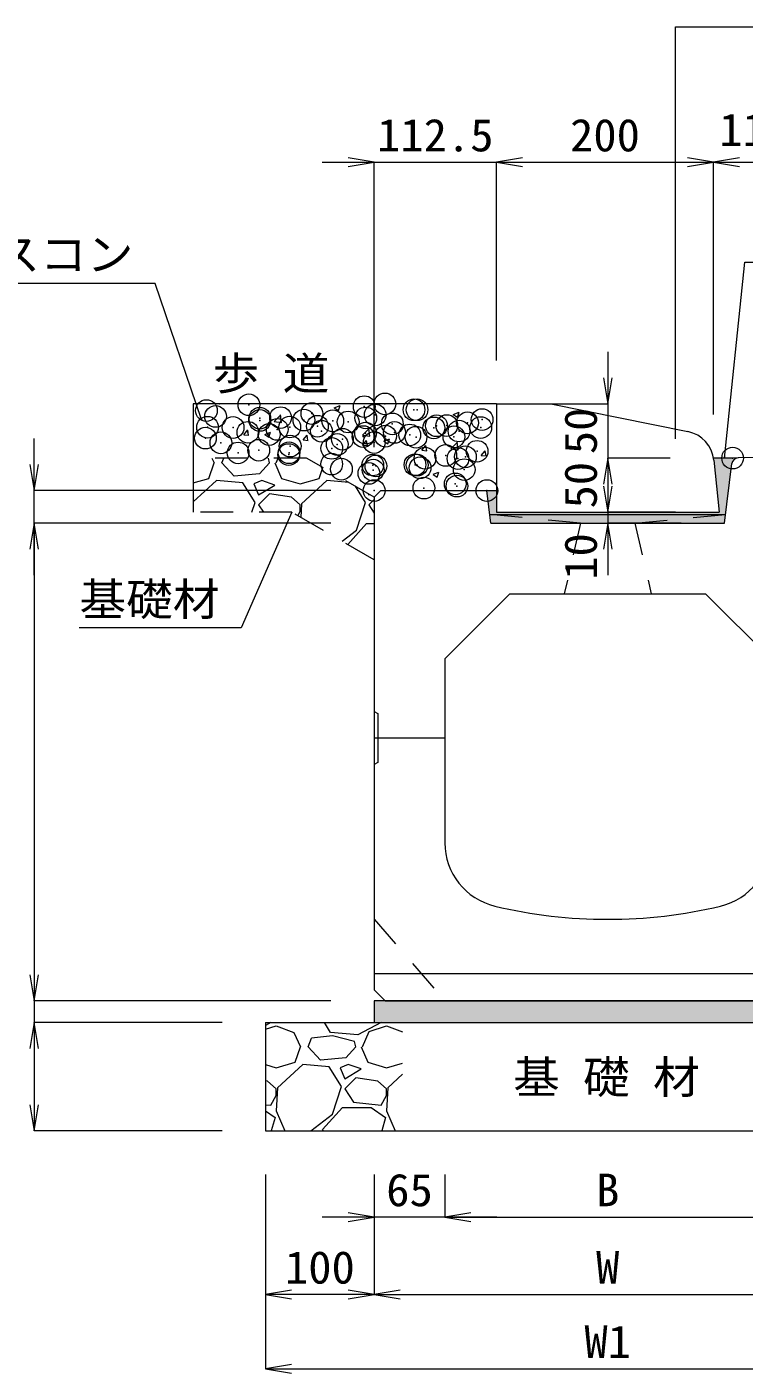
# Model space of a CAD drawing. Units: millimetres at full size. Extents: x 164402 to 209100, y 872507 to 885397.
# Drawn here: x 192246 to 192906, y 875664 to 876905 of the extents above; entities that cross this region are included whole.
import ezdxf
from ezdxf.enums import TextEntityAlignment as Align

# ---------------------------------------------------------------- set-up
doc = ezdxf.new("R2010")
doc.units = ezdxf.units.MM
doc.header["$LTSCALE"] = 40
doc.header["$PDMODE"] = 32
doc.header["$PDSIZE"] = 20
doc.linetypes.add('USER1', pattern=[1.35, 0.75, -0.6])
for name, color, linetype, lineweight in [('0_2', 7, 'Continuous', 13), ('ハッチング', 7, 'Continuous', 5), ('作業エリア', 11, 'Continuous', 13), ('寸法線', 7, 'Continuous', 13), ('排水孔', 7, 'USER1', 9), ('本体', 2, 'Continuous', 13), ('補助線', 8, 'Continuous', 13), ('ﾊｯﾁﾝｸﾞ', 7, 'Continuous', 5)]:
    doc.layers.add(name, color=color, linetype=linetype, lineweight=lineweight)
doc.layers.add('文字', color=7, linetype='Continuous')
doc.styles.add('ＭＳ 明朝', font='')
doc.styles.get('ＭＳ 明朝').set_extended_font_data('MS Mincho')

# ---------------------------------------------------------------- blocks, each defined once
blk = doc.blocks.new('open_arrow')
at = {"color": 0, "linetype": 'Continuous', "lineweight": -2}
blk.add_lwpolyline([(7.5, 1.25), (0, 0), (7.5, -1.25)], dxfattribs=at)
blk = doc.blocks.new('filled_arrow')
at = {"color": 0, "linetype": 'Continuous', "lineweight": -2}
blk.add_solid([(7.5, 1.25), (0, 0), (7.5, -1.25)], dxfattribs=at)

msp = doc.modelspace()

# ---------------------------------------------------------------- hatches: boundary and pattern name
at = {"layer": 'ハッチング'}
for points in [[(192670.14, 876472.03), (192673.23, 876447.29), (192888.23, 876447.29), (192895.09, 876502.13, -0.37254), (192900.92, 876507.39), (192895.73, 876507.29), (192878.16, 876507.29, -0.01699), (192878.43, 876505.27), (192883.23, 876457.29), (192678.23, 876457.29), (192678.23, 876477.29), (192669.48, 876477.29)], [(192565.73, 876007.29), (192565.73, 875987.29), (192995.73, 875987.29), (192995.73, 876007.29)]]:
    msp.add_hatch(color=8, dxfattribs=at).paths.add_polyline_path(points)

# ---------------------------------------------------------------- linework, layer by layer
at = {"layer": '0_2'}
for p, q in [((192678.23, 876557.29), (192399.13, 876557.29)), ((192895.73, 876507.29), (192878.16, 876507.29)), ((192900.92, 876507.39), (192895.73, 876507.29)), ((192669.48, 876477.29), (192678.23, 876477.29))]:
    msp.add_line(p, q, dxfattribs=at)
at = {"layer": '0_2', "linetype": 'USER1', "lineweight": 5}
for p, q in [((192503.38, 876507.29), (192399.13, 876507.29)), ((192565.73, 876471.29), (192503.38, 876507.29)), ((192489.98, 876457.29), (192399.13, 876457.29)), ((192565.73, 876413.55), (192489.98, 876457.29))]:
    msp.add_line(p, q, dxfattribs=at)
at = {"layer": '0_2', "lineweight": 20}
for p, q in [((192465.73, 875987.29), (193095.73, 875987.29)), ((192465.73, 875987.29), (192465.73, 875887.29)), ((192465.73, 875887.29), (193095.73, 875887.29))]:
    msp.add_line(p, q, dxfattribs=at)
at = {"layer": '0_2'}
msp.add_lwpolyline([(192565.73, 875987.29), (192995.73, 875987.29), (192995.73, 876007.29), (192565.73, 876007.29)], close=True, dxfattribs=at)
at = {"layer": '作業エリア'}
for p in [(192895.73, 876507.29), (192565.73, 876477.29), (192669.48, 876477.29)]:
    msp.add_point(p, dxfattribs=at)
at = {"layer": '寸法線'}
for p, q in [((192517.73, 876779.86), (192726.23, 876779.86)), ((192565.73, 876517.29), (192565.73, 876779.86)), ((192678.23, 876779.86), (192878.16, 876779.86)), ((192678.23, 876597.29), (192678.23, 876779.86)), ((192678.23, 876597.29), (192678.23, 876779.86)), ((192878.16, 876547.29), (192878.16, 876779.86)), ((192878.16, 876779.86), (192995.73, 876779.86)), ((192878.16, 876547.29), (192878.16, 876779.86)), ((192780.73, 876605.29), (192780.73, 876459.29)), ((192723.23, 876557.29), (192780.73, 876557.29)), ((192252.8, 876399.29), (192252.8, 876525.29)), ((192838.16, 876507.29), (192780.73, 876507.29)), ((192780.73, 876507.29), (192780.73, 876457.29)), ((192838.16, 876507.29), (192780.73, 876507.29)), ((192780.73, 876505.29), (192780.73, 876399.29)), ((192525.73, 876477.29), (192252.8, 876477.29)), ((192252.8, 876447.29), (192252.8, 876007.29)), ((192525.73, 876447.29), (192252.8, 876447.29)), ((192525.73, 876447.29), (192252.8, 876447.29)), ((192843.23, 876457.29), (192780.73, 876457.29)), ((192843.23, 876457.29), (192780.73, 876457.29)), ((192848.23, 876447.29), (192780.73, 876447.29)), ((192252.8, 876055.29), (192252.8, 875939.29)), ((192525.73, 876007.29), (192252.8, 876007.29)), ((192525.73, 876007.29), (192252.8, 876007.29)), ((192425.73, 875987.29), (192252.8, 875987.29)), ((192252.8, 875987.29), (192252.8, 875887.29)), ((192425.73, 875987.29), (192252.8, 875987.29)), ((192425.73, 875887.29), (192252.8, 875887.29)), ((192465.73, 875847.29), (192465.73, 875668.21)), ((192465.73, 875847.29), (192465.73, 875736.64)), ((192565.73, 875847.29), (192565.73, 875807.96)), ((192565.73, 875847.29), (192565.73, 875736.65)), ((192565.73, 875847.29), (192565.73, 875736.64)), ((192630.73, 875847.29), (192630.73, 875807.96)), ((192630.73, 875847.29), (192630.73, 875807.96)), ((192678.73, 875807.96), (192517.73, 875807.96)), ((192630.73, 875807.96), (192930.73, 875807.96)), ((192882.73, 875807.96), (193043.73, 875807.96)), ((192565.73, 875736.64), (192465.73, 875736.64)), ((192565.73, 875736.65), (192995.73, 875736.65)), ((192465.73, 875668.21), (193095.73, 875668.21))]:
    msp.add_line(p, q, dxfattribs=at)
at = {"layer": '寸法線', "lineweight": 9}
msp.add_lwpolyline([(192843.11, 876524.86), (192843.11, 876904.51), (193529.97, 876904.51)], dxfattribs=at)
at = {"layer": '寸法線'}
for points in [[(192888.23, 876507.29), (192906.88, 876687.89), (193098.48, 876687.89)], [(192406.87, 876542.74), (192364.09, 876668.2), (192085.4, 876668.2)], [(192489.98, 876457.29), (192443.36, 876350.72), (192294.11, 876350.72)]]:
    msp.add_lwpolyline(points, dxfattribs=at)
at = {"layer": '排水孔'}
for p, q in [((192755.73, 876447.29), (192672.23, 876455.29)), ((192755.73, 876447.29), (192740.73, 876382.29)), ((192805.73, 876447.29), (192889.23, 876455.29)), ((192805.73, 876447.29), (192820.73, 876382.29))]:
    msp.add_line(p, q, dxfattribs=at)
at = {"layer": '本体', "lineweight": 20}
for p, q in [((192678.23, 876557.29), (192678.23, 876457.29)), ((192678.23, 876557.29), (192728.23, 876557.29)), ((192728.23, 876557.29), (192854.54, 876531.68)), ((192878.43, 876505.27), (192883.23, 876457.29)), ((192678.23, 876457.29), (192883.23, 876457.29))]:
    msp.add_line(p, q, dxfattribs=at)
at = {"layer": '本体'}
for p, q in [((192949.23, 876508.36), (192900.92, 876507.39)), ((192888.23, 876447.29), (192895.09, 876502.13)), ((192571.73, 876477.29), (192565.73, 876471.29)), ((192565.73, 876471.29), (192565.73, 876017.29)), ((192571.73, 876477.29), (192669.48, 876477.29)), ((192673.23, 876447.29), (192669.48, 876477.29)), ((192673.23, 876447.29), (192888.23, 876447.29)), ((192630.73, 876322.29), (192690.73, 876382.29)), ((192690.73, 876382.29), (192870.73, 876382.29)), ((192870.73, 876382.29), (192930.73, 876322.29)), ((192630.73, 876322.29), (192630.73, 876152.81)), ((192565.73, 876017.29), (192575.73, 876007.29)), ((192575.73, 876007.29), (192985.73, 876007.29))]:
    msp.add_line(p, q, dxfattribs=at)
at = {"layer": '本体', "lineweight": 9}
for p, q in [((192672.23, 876455.29), (192889.23, 876455.29)), ((192565.73, 876273.79), (192568.93, 876271.79)), ((192568.93, 876271.79), (192568.93, 876226.79)), ((192568.93, 876226.79), (192565.73, 876224.79)), ((192565.73, 876032.29), (192995.73, 876032.29))]:
    msp.add_line(p, q, dxfattribs=at)
at = {"layer": '本体', "linetype": 'USER1', "lineweight": 9}
msp.add_line((192565.73, 876082.29), (192630.73, 876007.29), dxfattribs=at)
at = {"layer": '本体', "lineweight": 20}
msp.add_arc((192848.58, 876502.28), 30, 5.71059, 78.54125, dxfattribs=at)
at = {"layer": '本体'}
for centre, radius, start, end in [((192901.04, 876501.39), 6, 91.14576, 172.87498), ((192690.73, 876152.81), 60, 180, 256.65764), ((192870.73, 876152.81), 60, 283.34236, 0), ((192780.73, 876532.29), 450, 256.65764, 283.34236)]:
    msp.add_arc(centre, radius, start, end, dxfattribs=at)
at = {"layer": '補助線'}
for p, q in [((192399.13, 876557.29), (192399.13, 876457.29)), ((192399.13, 876557.29), (192399.13, 876457.29)), ((192630.73, 876249.29), (192565.73, 876249.29))]:
    msp.add_line(p, q, dxfattribs=at)
at = {"layer": 'ﾊｯﾁﾝｸﾞ'}
for p, q in [((192423.12, 876557.29), (192423.28, 876557.18)), ((192423.27, 876557.18), (192423.31, 876557.29)), ((192399.14, 876552.58), (192399.13, 876552.67)), ((192399.13, 876552.61), (192399.14, 876552.61)), ((192473.7, 876541.02), (192479.64, 876547.21)), ((192480.46, 876539.97), (192479.62, 876547.21)), ((192528.99, 876553.63), (192532.78, 876551.08)), ((192529, 876553.65), (192534.34, 876555.7)), ((192532.78, 876551.08), (192534.33, 876555.68)), ((192638.5, 876547.53), (192642.29, 876544.97)), ((192638.51, 876547.54), (192643.85, 876549.59)), ((192642.29, 876544.97), (192643.84, 876549.58)), ((192445.65, 876528.76), (192449.33, 876533.13)), ((192450.13, 876528.34), (192449.25, 876533.12)), ((192473.69, 876541.05), (192480.47, 876540)), ((192555.02, 876528.41), (192560.96, 876534.59)), ((192561.78, 876527.36), (192560.94, 876534.59)), ((192445.65, 876528.76), (192450.21, 876528.36)), ((192464.97, 876529.06), (192468.76, 876526.5)), ((192464.98, 876529.07), (192470.31, 876531.12)), ((192468.76, 876526.5), (192470.3, 876531.1)), ((192500.31, 876523.98), (192503.98, 876528.35)), ((192500.31, 876523.97), (192504.86, 876523.58)), ((192504.79, 876523.56), (192503.91, 876528.34)), ((192554.97, 876519.19), (192558.64, 876523.57)), ((192555.01, 876528.44), (192561.79, 876527.38)), ((192559.44, 876518.78), (192558.56, 876523.56)), ((192574.48, 876522.97), (192579.82, 876525.02)), ((192574.48, 876522.95), (192578.27, 876520.4)), ((192578.27, 876520.4), (192579.81, 876525)), ((192636.35, 876515.8), (192642.28, 876521.98)), ((192643.11, 876514.74), (192642.27, 876521.98)), ((192554.97, 876519.19), (192559.52, 876518.79)), ((192609.62, 876514.41), (192613.29, 876518.79)), ((192609.62, 876514.41), (192614.18, 876514.01)), ((192614.1, 876514), (192613.22, 876518.77)), ((192636.34, 876515.82), (192643.11, 876514.77)), ((192664.28, 876509.63), (192667.95, 876514.01)), ((192664.28, 876509.63), (192668.83, 876509.23)), ((192668.76, 876509.22), (192667.87, 876513.99)), ((192413.38, 876488.54), (192418.46, 876502.77)), ((192416.37, 876507.29), (192418.46, 876502.77)), ((192425.57, 876502.77), (192427.26, 876507.29)), ((192436.74, 876490.57), (192425.57, 876502.77)), ((192469.26, 876502.77), (192460.11, 876492.61)), ((192469.26, 876502.77), (192468.35, 876507.29)), ((192474.34, 876502.77), (192480.43, 876488.54)), ((192475.35, 876502.77), (192477.29, 876507.29)), ((192514.98, 876488.54), (192518.54, 876498.53)), ((192515.46, 876500.31), (192515.8, 876500.44)), ((192515.7, 876500.17), (192515.79, 876500.43)), ((192399.13, 876484.35), (192413.38, 876488.54)), ((192420.49, 876486.51), (192399.13, 876467.01)), ((192444.87, 876484.48), (192420.49, 876486.51)), ((192460.11, 876492.61), (192436.74, 876490.57)), ((192456.05, 876466.19), (192444.87, 876484.48)), ((192462.14, 876486.51), (192455.03, 876483.46)), ((192455.03, 876483.46), (192459.1, 876473.3)), ((192474.34, 876482.45), (192462.14, 876486.51)), ((192480.43, 876488.54), (192497.7, 876483.46)), ((192497.7, 876483.46), (192514.98, 876488.54)), ((192522.09, 876486.51), (192498.72, 876465.17)), ((192542.28, 876484.83), (192522.09, 876486.51)), ((192619.96, 876492.27), (192623.75, 876489.72)), ((192619.97, 876492.29), (192625.3, 876494.34)), ((192623.75, 876489.72), (192625.3, 876494.32)), ((192459.1, 876473.3), (192474.34, 876482.45)), ((192469.26, 876474.32), (192459.1, 876464.16)), ((192489.58, 876471.27), (192469.26, 876474.32)), ((192497.7, 876464.16), (192489.58, 876471.27)), ((192557.65, 876466.19), (192548.43, 876481.27)), ((192560.23, 876474.46), (192560.7, 876473.3)), ((192560.7, 876473.3), (192561.45, 876473.76)), ((192453.2, 876457.29), (192456.05, 876466.19)), ((192459.1, 876464.16), (192463.68, 876457.29)), ((192495.5, 876454.1), (192497.7, 876458.06)), ((192497.7, 876458.06), (192497.7, 876464.16)), ((192498.72, 876465.17), (192498.12, 876452.59)), ((192549.52, 876440.79), (192557.65, 876466.19)), ((192565.73, 876469.19), (192560.7, 876464.16)), ((192560.7, 876464.16), (192565.73, 876456.61)), ((192541.34, 876427.63), (192558.66, 876446.89)), ((192558.66, 876446.89), (192565.73, 876446.89)), ((192536.28, 876430.56), (192549.52, 876440.79)), ((192470.53, 875987.12), (192465.73, 875984.6)), ((192470.58, 875987.29), (192470.53, 875987.12)), ((192501.55, 875987.29), (192505.07, 875987.12)), ((192505.07, 875987.12), (192505.29, 875987.29)), ((192525.39, 875977.97), (192519.96, 875987.29)), ((192572.13, 875987.12), (192550.79, 875975.94)), ((192572.18, 875987.29), (192572.13, 875987.12)), ((192465.73, 875980.98), (192475.61, 875984.07)), ((192475.61, 875984.07), (192491.87, 875977.97)), ((192491.87, 875977.97), (192497.96, 875964.77)), ((192527.43, 875974.93), (192508.12, 875972.89)), ((192550.79, 875975.94), (192525.39, 875977.97)), ((192547.75, 875969.85), (192527.43, 875974.93)), ((192554.86, 875964.77), (192560.95, 875978.99)), ((192560.95, 875978.99), (192577.21, 875984.07)), ((192577.21, 875984.07), (192591.73, 875978.62)), ((192492.88, 875950.54), (192497.96, 875964.77)), ((192505.07, 875964.77), (192508.12, 875972.89)), ((192516.25, 875952.57), (192505.07, 875964.77)), ((192548.76, 875964.77), (192539.62, 875954.61)), ((192548.76, 875964.77), (192547.75, 875969.85)), ((192553.84, 875964.77), (192559.94, 875950.54)), ((192475.61, 875945.46), (192492.88, 875950.54)), ((192539.62, 875954.61), (192516.25, 875952.57)), ((192559.94, 875950.54), (192577.21, 875945.46)), ((192577.21, 875945.46), (192591.73, 875949.73)), ((192465.73, 875948.37), (192475.61, 875945.46)), ((192499.99, 875948.51), (192476.63, 875927.17)), ((192524.38, 875946.48), (192499.99, 875948.51)), ((192535.55, 875928.19), (192524.38, 875946.48)), ((192541.65, 875948.51), (192534.54, 875945.46)), ((192534.54, 875945.46), (192538.6, 875935.3)), ((192538.6, 875935.3), (192553.84, 875944.45)), ((192553.84, 875944.45), (192541.65, 875948.51)), ((192591.73, 875939.5), (192578.23, 875927.17)), ((192467.48, 875933.27), (192465.73, 875933.53)), ((192475.61, 875926.16), (192467.48, 875933.27)), ((192476.63, 875927.17), (192475.61, 875905.84)), ((192475.61, 875920.06), (192475.61, 875926.16)), ((192527.43, 875902.79), (192535.55, 875928.19)), ((192548.76, 875936.32), (192538.6, 875926.16)), ((192538.6, 875926.16), (192546.73, 875913.97)), ((192569.08, 875933.27), (192548.76, 875936.32)), ((192577.21, 875926.16), (192569.08, 875933.27)), ((192578.23, 875927.17), (192577.21, 875905.84)), ((192577.21, 875920.06), (192577.21, 875926.16)), ((192470.53, 875910.92), (192475.61, 875920.06)), ((192546.73, 875913.97), (192572.13, 875910.92)), ((192572.13, 875910.92), (192577.21, 875920.06)), ((192465.73, 875911.49), (192470.53, 875910.92)), ((192465.73, 875905.88), (192474.59, 875899.74)), ((192475.61, 875905.84), (192483.42, 875887.29)), ((192507.36, 875887.29), (192527.43, 875902.79)), ((192518.28, 875888.57), (192536.57, 875908.89)), ((192536.57, 875908.89), (192562.99, 875908.89)), ((192562.99, 875908.89), (192576.19, 875899.74)), ((192577.21, 875905.84), (192585.02, 875887.29)), ((192474.59, 875899.74), (192471.03, 875887.29)), ((192519.03, 875887.29), (192518.28, 875888.57)), ((192576.19, 875899.74), (192572.63, 875887.29))]:
    msp.add_line(p, q, dxfattribs=at)
for p in [(192411.28, 876551), (192450.4, 876556.36), (192508.41, 876548.31), (192556.53, 876554.65), (192575.61, 876557.16), (192602.37, 876551.82), (192605.16, 876551.83), (192412.35, 876535.66), (192419.72, 876545.65), (192435.78, 876535.42), (192460.39, 876543.93), (192460.47, 876542), (192479.55, 876544.51), (192487.97, 876535.87), (192501.07, 876542.21), (192513.49, 876536.56), (192527.54, 876541.59), (192541.75, 876540.5), (192557.93, 876544.19), (192566.67, 876546.95), (192582.43, 876538.78), (192620.63, 876535.08), (192623.1, 876537.06), (192632.55, 876537.24), (192651.62, 876539.75), (192663.78, 876535.34), (192665.07, 876542.71), (192410.35, 876525.63), (192449.48, 876531), (192469.05, 876528.93), (192476.46, 876533.7), (192517.14, 876531.98), (192536.49, 876524.59), (192555.56, 876527.1), (192557.82, 876530.26), (192576.19, 876527.46), (192584.42, 876530.9), (192598.49, 876528.54), (192604.23, 876526.47), (192639.17, 876526.82), (192643.81, 876532.18), (192424.61, 876521.3), (192440.43, 876511.95), (192459.5, 876514.46), (192487.04, 876510.51), (192487.31, 876512.2), (192488.36, 876518.26), (192526.62, 876516.22), (192531.75, 876519.83), (192565.74, 876521.59), (192660.44, 876513.5), (192526.59, 876501.76), (192564.38, 876500.85), (192567.27, 876500.04), (192603.3, 876501.1), (192605.29, 876500.79), (192607.94, 876498.33), (192612.5, 876507.18), (192631.58, 876509.7), (192642.88, 876506.81), (192649.73, 876508.42), (192535.52, 876497.05), (192560.85, 876493.16), (192564.81, 876496.22), (192648.62, 876496.61), (192611.53, 876479.64), (192640.39, 876483.44), (192641.95, 876481.45)]:
    msp.add_point(p, dxfattribs=at)

# ---------------------------------------------------------------- block references
at = {"layer": '寸法線'}
for p, xscale, yscale, rotation in [((192565.73, 876779.86), 3.2, 3.2, 180), ((192878.16, 876779.86), 3.2, 3.2, 180), ((192780.73, 876557.29), 3.2, 3.2, 90), ((192406.87, 876542.74), 0.16, 0.16, 108.8), ((192888.23, 876507.29), 0.16, 0.16, 84.1), ((192252.8, 876477.29), 3.2, 3.2, 90), ((192780.73, 876507.29), 3.2, 3.2, 270), ((192780.73, 876507.29), 3.2, 3.2, 270), ((192780.73, 876457.29), 3.2, 3.2, 90), ((192780.73, 876457.29), 3.2, 3.2, 90), ((192252.8, 876447.29), 3.2, 3.2, 270), ((192252.8, 876447.29), 3.2, 3.2, 270), ((192489.98, 876457.29), 0.16, 0.16, 246.4), ((192780.73, 876447.29), 3.2, 3.2, 270), ((192252.8, 876007.29), 3.2, 3.2, 90), ((192252.8, 876007.29), 3.2, 3.2, 90), ((192252.8, 875987.29), 3.2, 3.2, 270), ((192252.8, 875987.29), 3.2, 3.2, 270), ((192252.8, 875887.29), 3.2, 3.2, 90), ((192565.73, 875807.96), 3.2, 3.2, 180), ((192565.73, 875736.64), 3.2, 3.2, 180)]:
    msp.add_blockref('open_arrow', p, dxfattribs=dict(at, xscale=xscale, yscale=yscale, rotation=rotation))
at = {"layer": '寸法線', "xscale": 3.2, "yscale": 3.2}
for p in [(192678.23, 876779.86), (192678.23, 876779.86), (192878.16, 876779.86), (192630.73, 875807.96), (192630.73, 875807.96), (192465.73, 875736.64), (192565.73, 875736.65), (192465.73, 875668.21)]:
    msp.add_blockref('open_arrow', p, dxfattribs=at)
at = {"layer": '寸法線', "lineweight": 9, "xscale": 0.133, "yscale": 0.133, "rotation": 90}
msp.add_blockref('filled_arrow', (192843.11, 876524.86), dxfattribs=at)

# ---------------------------------------------------------------- texts
at = {"layer": '0_2', "style": 'ＭＳ 明朝', "width": 1.05}
msp.add_text('歩 道', height=30.02, dxfattribs=at).set_placement((192417.01, 876561.29), align=Align.BOTTOM_LEFT)
at = {"layer": '寸法線', "style": 'ＭＳ 明朝', "width": 1.05}
for s, p in [('112.5', (192621.98, 876804.86)), ('200', (192778.2, 876804.86)), ('117.5', (192936.95, 876809.86)), ('65', (192598.23, 875832.96)), ('B', (192780.73, 875832.96)), ('100', (192515.73, 875761.64)), ('W', (192780.73, 875761.65)), ('W1', (192780.73, 875693.21))]:
    msp.add_text(s, height=30.02, dxfattribs=at).set_placement(p, align=Align.MIDDLE_CENTER)
for s, p in [('普通アスコン', (192344.09, 876710.03)), ('基礎材', (192423.36, 876392.21))]:
    msp.add_text(s, height=30.02, dxfattribs=at).set_placement(p, align=Align.TOP_RIGHT)
for s, p in [('50', (192755.73, 876532.29)), ('50', (192755.73, 876482.29)), ('10', (192755.73, 876416.61))]:
    msp.add_text(s, height=30.02, rotation=90, dxfattribs=at).set_placement(p, align=Align.MIDDLE_CENTER)
at = {"layer": '文字', "style": 'ＭＳ 明朝', "width": 1.05}
msp.add_text('基 礎 材', height=30.02, dxfattribs=at).set_placement((192693.62, 875912.82), align=Align.BOTTOM_LEFT)

doc.saveas('drawing.dxf')
